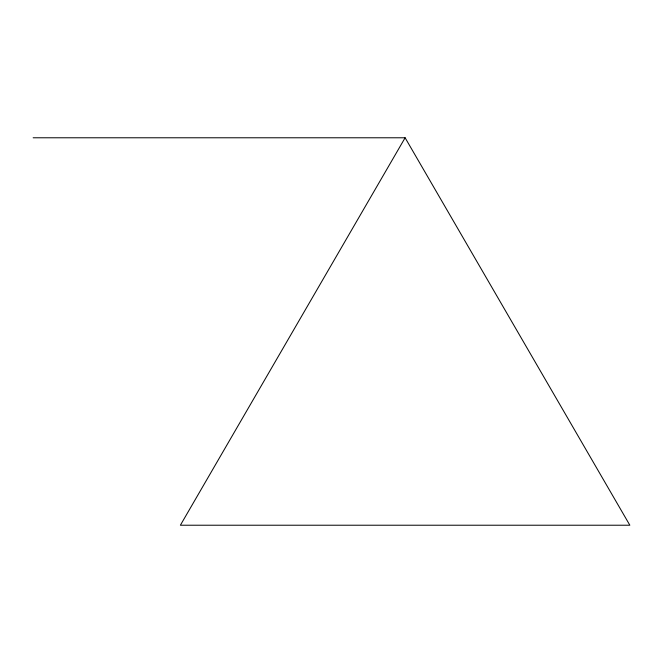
<?xml version="1.0" encoding="UTF-8"?>
<svg xmlns="http://www.w3.org/2000/svg" width="663" height="663" viewBox="0 0 663 663"><rect width="100%" height="100%" fill="white"/><g stroke="black" fill="none" stroke-linecap="round" stroke-linejoin="round"><path stroke-width="0.99" d="M405.118 137.78L180.386 525.22L629.85 525.22L405.118 137.78L33.15 137.78"/></g></svg>
